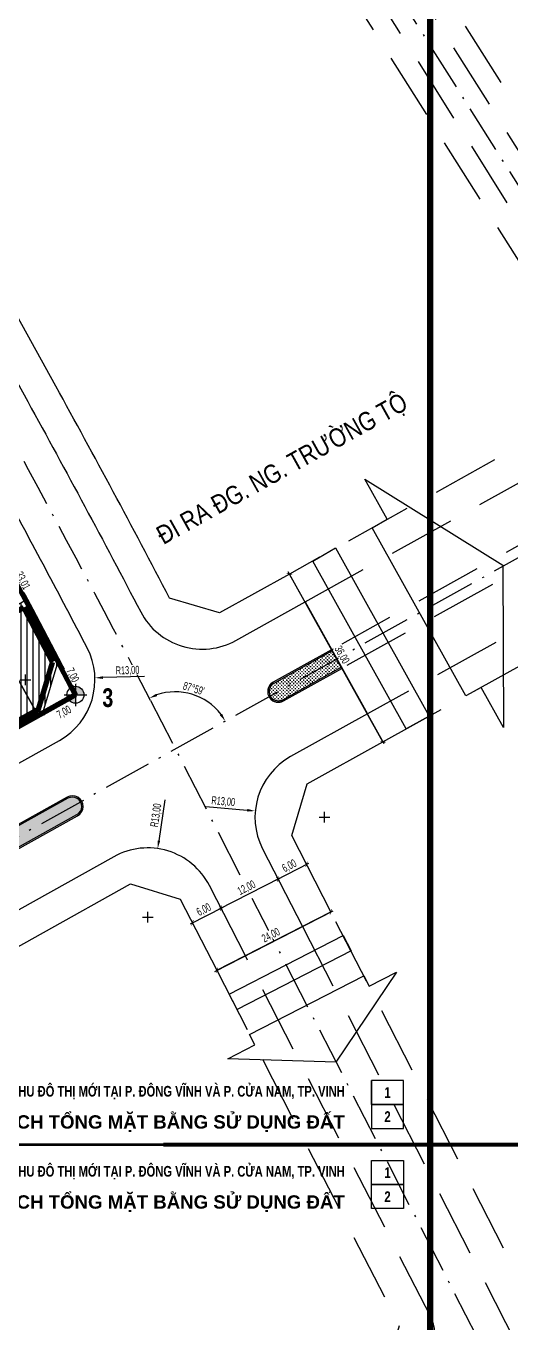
# Model space of a CAD drawing. Header units: metres. Extents: x 566107 to 571261, y 2062953 to 2068466.
# Drawn here: x 569148.2 to 569239.1, y 2066202.7 to 2066445.7 of the extents above; entities that cross this region are included whole.
import ezdxf
from ezdxf.enums import TextEntityAlignment as Align

# ---------------------------------------------------------------- set-up
doc = ezdxf.new("R2010")
doc.units = ezdxf.units.M
for name, pattern in [('ACAD_ISO10W100', [18.5, 12, -3, 0.5, -3]), ('CENTER', [2, 1.25, -0.25, 0.25, -0.25]), ('HIDDEN', [0.375, 0.25, -0.125])]:
    doc.linetypes.add(name, pattern=pattern)
doc.layers.get('0').update_dxf_attribs({"linetype": 'CONTINUOUS'})
doc.layers.get('DEFPOINTS').update_dxf_attribs({"linetype": 'CONTINUOUS'})
doc.layers.add('boDnv', color=54, linetype='CONTINUOUS', lineweight=25)
doc.layers.add('kt', color=37, linetype='CONTINUOUS', lineweight=25)
for name, color, linetype in [('BoThamCo', 94, 'CONTINUOUS'), ('ChiaLo', 128, 'CENTER'), ('datOlienke', 42, 'CONTINUOUS'), ('ghi_chu', 7, 'CONTINUOUS'), ('hacth sdd', 8, 'CONTINUOUS'), ('Khung ban ve', 7, 'CONTINUOUS'), ('LogDg', 7, 'CONTINUOUS'), ('LogDg phu', 7, 'CONTINUOUS'), ('LoLK', 6, 'CONTINUOUS'), ('QH', 7, 'CONTINUOUS'), ('RANHGIOI', 2, 'HIDDEN'), ('thuadat', 6, 'CONTINUOUS'), ('TimDg', 222, 'CONTINUOUS'), ('ViaHeS', 32, 'CONTINUOUS'), ('ViaHeSphu', 32, 'CONTINUOUS')]:
    doc.layers.add(name, color=color, linetype=linetype)
doc.styles.add('ARIALB', font='', dxfattribs={"width": 0.75})
doc.styles.add('avantH', font='', dxfattribs={"height": 10})
doc.styles.add('KTHUOC', font='', dxfattribs={"width": 0.8})
doc.styles.add('rms', font='romans.shx', dxfattribs={"width": 0.7, "bigfont": 'vns.shx'})
doc.styles.get('ARIALB').set_extended_font_data('.VnArialH', bold=True)
doc.styles.get('avantH').set_extended_font_data('.VnAvantH')
doc.styles.get('KTHUOC').set_extended_font_data('.VnArial NarrowH')
doc.linetypes.add('ADL', pattern='A,0.125,-0.15,["++",rms,S=0.5,R=0,X=0,Y=-0.2245],-1.35,1.125', length=2.75)
doc.dimstyles.new('tien', dxfattribs={"dimscale": 0, "dimtxt": 1.5, "dimasz": 0.75, "dimexe": 0.45, "dimexo": 0, "dimgap": 0.25, "dimtad": 1, "dimzin": 1, "dimtxsty": 'KTHUOC', "dimblk1": 'ARCHTICK', "dimblk2": 'ARCHTICK', "dimsah": 1, "dimcen": 1, "dimdle": 0.45, "dimclrd": 37, "dimclre": 37, "dimclrt": 7, "dimaunit": 1, "dimadec": 0, "dimazin": 0, "dimtfac": 1, "dimtix": 1, "dimtofl": 0, "dimtmove": 2, "dimatfit": 3, "dimldrblk": 'ARCHTICK', "dimfxl": 0, "dimtolj": 1, "dimtzin": 1, "dimarcsym": 0})
pattern_1 = [(0, (568124.4922, 2065856.43456), (0.3175, 0.3175), [0.15875, -0.47625]), (90, (568124.5716, 2065856.3552), (-0.3175, 0.3175), [0.15875, -0.47625])]

# ---------------------------------------------------------------- blocks, each defined once
blk = doc.blocks.new('moc')
at = {"layer": 'QH', "linetype": 'Continuous'}
h = blk.add_hatch(color=7, dxfattribs=at)
h.paths.add_polyline_path([(0, 0), (0.529, 0, 0.414214), (0, 0.529)])
h.paths.add_polyline_path([(-0.529, 0, 0.414214), (0, -0.529), (0, 0)])
for p, q in [((0, 0.706), (0, -0.706)), ((-0.706, 0), (0.706, 0))]:
    blk.add_line(p, q, dxfattribs=at)
blk.add_circle((0, 0), 0.529, dxfattribs=at)
blk = doc.blocks.new('_ArchTick')
at = {"color": 0, "linetype": 'ByBlock', "const_width": 0.15}
blk.add_lwpolyline([(-0.5, -0.5), (0.5, 0.5)], dxfattribs=at)
blk = doc.blocks.new('*D23')
at = {"layer": 'DEFPOINTS', "color": 0, "transparency": 16777216}
for p in [(569157.48, 2066320.4), (569157.48, 2066320.4), (569151.37, 2066316.99)]:
    blk.add_point(p, dxfattribs=at)
at = {"layer": 'kt', "color": 37, "lineweight": -2, "transparency": 16777216}
for p, q in [((569150.98, 2066316.77), (569157.87, 2066320.62)), ((569157.48, 2066320.4), (569157.26, 2066320.79)), ((569151.37, 2066316.99), (569151.15, 2066317.38))]:
    blk.add_line(p, q, dxfattribs=at)
at = {"layer": 'kt', "color": 37, "lineweight": -2, "transparency": 16777216, "xscale": 0.75, "yscale": 0.75, "zscale": 0.75, "rotation": 209.1612945252087}
blk.add_blockref('_ArchTick', (569151.37, 2066316.99), dxfattribs=at)
at = {"layer": 'kt', "color": 7, "transparency": 16777216, "insert": (569155.39, 2066317.06), "char_height": 1.5, "attachment_point": 5, "rotation": 29.1613, "style": 'KTHUOC', "bg_fill": 3, "box_fill_scale": 1.1, "bg_fill_color": 256, "bg_fill_true_color": 13158600, "bg_fill_transparency": 0}
blk.add_mtext('\\A1;7,00 ', dxfattribs=at)
at = {"layer": 'kt', "color": 37, "lineweight": -2, "transparency": 16777216, "xscale": 0.75, "yscale": 0.75, "zscale": 0.75, "rotation": 29.16129452520868}
blk.add_blockref('_ArchTick', (569157.48, 2066320.4), dxfattribs=at)
blk = doc.blocks.new('*D24')
at = {"layer": 'DEFPOINTS', "color": 0, "transparency": 16777216}
blk.add_point((569157.48, 2066320.4), dxfattribs=at)
at = {"layer": 'kt', "color": 37, "lineweight": -2, "transparency": 16777216}
for p, q in [((569154.26, 2066326.61), (569153.86, 2066326.41)), ((569157.68, 2066320), (569154.05, 2066327.01)), ((569157.48, 2066320.4), (569157.08, 2066320.19))]:
    blk.add_line(p, q, dxfattribs=at)
at = {"layer": 'kt', "color": 37, "lineweight": -2, "transparency": 16777216, "xscale": 0.75, "yscale": 0.75, "zscale": 0.75}
for p, rotation in [((569154.26, 2066326.61), 117.3824400323148), ((569157.48, 2066320.4), 297.3824400323148)]:
    blk.add_blockref('_ArchTick', p, dxfattribs=dict(at, rotation=rotation))
at = {"layer": 'kt', "color": 7, "transparency": 16777216, "insert": (569156.88, 2066324.03), "char_height": 1.5, "attachment_point": 5, "rotation": 297.3824, "style": 'KTHUOC', "bg_fill": 3, "box_fill_scale": 1.1, "bg_fill_color": 256, "bg_fill_true_color": 13158600, "bg_fill_transparency": 0}
blk.add_mtext('\\A1;7,00 ', dxfattribs=at)
at = {"layer": 'DEFPOINTS', "color": 0, "transparency": 16777216}
blk.add_point((569154.26, 2066326.61), dxfattribs=at)
blk.add_point((569154.26, 2066326.61), dxfattribs=at)
blk = doc.blocks.new('*D345')
at = {"layer": 'DEFPOINTS', "color": 0, "transparency": 16777216}
for p in [(569205.32, 2066279.72, 0), (569205.32, 2066279.72), (569183.97, 2066268.77, 0)]:
    blk.add_point(p, dxfattribs=at)
at = {"layer": 'kt', "color": 37, "lineweight": -2, "transparency": 16777216}
for p, q in [((569183.57, 2066268.57), (569205.72, 2066279.93)), ((569205.32, 2066279.72), (569205.12, 2066280.12)), ((569183.97, 2066268.77), (569183.76, 2066269.17))]:
    blk.add_line(p, q, dxfattribs=at)
at = {"layer": 'kt', "color": 37, "lineweight": -2, "transparency": 16777216, "xscale": 0.75, "yscale": 0.75, "zscale": 0.75}
for p, rotation in [((569205.32, 2066279.72), 27.14550682738077), ((569183.97, 2066268.77), 207.1455068273808)]:
    blk.add_blockref('_ArchTick', p, dxfattribs=dict(at, rotation=rotation))
at = {"layer": 'kt', "color": 7, "transparency": 16777216, "insert": (569194.12, 2066275.27), "char_height": 1.5, "attachment_point": 5, "rotation": 27.1455, "style": 'KTHUOC', "bg_fill": 3, "box_fill_scale": 1.1, "bg_fill_color": 256, "bg_fill_true_color": 13158600, "bg_fill_transparency": 0}
blk.add_mtext('\\A1;24,00 ', dxfattribs=at)
blk = doc.blocks.new('*D378')
at = {"layer": 'DEFPOINTS', "color": 0, "transparency": 16777216}
for p in [(569316.48, 2066388.51), (569171.52, 2066319.35), (569007.71, 2066216.21), (569368.54, 2065935.09)]:
    blk.add_point(p, dxfattribs=at)
at = {"layer": 'kt', "color": 37, "lineweight": -2, "transparency": 16777216}
blk.add_line((569171.52, 2066319.35), (569171.1, 2066320.16), dxfattribs=at)
blk.add_arc((569176.2, 2066310.23), 10.72, 37.1885, 109.1183, dxfattribs=at)
at = {"layer": 'kt', "color": 37, "transparency": 16777216}
for points in [[(569172.78, 2066320.12), (569172.59, 2066320.58), (569171.31, 2066319.76)], [(569184.94, 2066316.84), (569184.52, 2066316.57), (569185.55, 2066315.45)]]:
    blk.add_solid(points, dxfattribs=at)
at = {"layer": 'kt', "color": 7, "transparency": 16777216, "insert": (569179.63, 2066321.58), "char_height": 1.5, "attachment_point": 5, "rotation": 343.1534, "style": 'KTHUOC', "bg_fill": 3, "box_fill_scale": 1.1, "bg_fill_color": 256, "bg_fill_true_color": 13158600, "bg_fill_transparency": 0}
blk.add_mtext("\\A1;87°59' ", dxfattribs=at)
at = {"layer": 'DEFPOINTS', "color": 0, "transparency": 16777216}
blk.add_point((569181.8, 2066319.36), dxfattribs=at)
blk = doc.blocks.new('*D379')
at = {"layer": 'DEFPOINTS', "color": 0, "transparency": 16777216}
for p in [(569161.13, 2066323.57), (569148.14, 2066323.2)]:
    blk.add_point(p, dxfattribs=at)
at = {"layer": 'kt', "color": 37, "lineweight": -2, "transparency": 16777216}
for p, q in [((569148.14, 2066322.2), (569148.14, 2066324.2)), ((569170.4, 2066323.83), (569162.63, 2066323.61)), ((569147.14, 2066323.2), (569149.14, 2066323.2))]:
    blk.add_line(p, q, dxfattribs=at)
at = {"layer": 'kt', "color": 37, "transparency": 16777216}
blk.add_solid([(569162.62, 2066323.86), (569162.64, 2066323.36), (569161.13, 2066323.57)], dxfattribs=at)
at = {"layer": 'kt', "color": 7, "transparency": 16777216, "insert": (569167.23, 2066324.88), "char_height": 1.5, "attachment_point": 5, "rotation": 1.6106, "style": 'KTHUOC', "bg_fill": 3, "box_fill_scale": 1.1, "bg_fill_color": 256, "bg_fill_true_color": 13158600, "bg_fill_transparency": 0}
blk.add_mtext('\\A1;R13,00 ', dxfattribs=at)
blk = doc.blocks.new('*D437')
at = {"layer": 'DEFPOINTS', "color": 0, "transparency": 16777216}
for p in [(568911.59, 2066792.7), (569390.69, 2066649.22), (569095.09, 2066459.86), (569143.28, 2066372.44)]:
    blk.add_point(p, dxfattribs=at)
at = {"layer": 'kt', "color": 37, "lineweight": -2, "transparency": 16777216}
blk.add_arc((569095.09, 2066459.86), 5.05, 49.7295, 101.7814, dxfattribs=at)
at = {"layer": 'kt', "color": 37, "transparency": 16777216}
for points in [[(569094.14, 2066464.57), (569093.97, 2066465.04), (569092.65, 2066464.28)], [(569098.54, 2066463.88), (569098.16, 2066463.55), (569099.34, 2066462.58)]]:
    blk.add_solid(points, dxfattribs=at)
at = {"layer": 'kt', "color": 7, "transparency": 16777216, "insert": (569096.61, 2066465.86), "char_height": 1.5, "attachment_point": 5, "rotation": 345.7555, "style": 'KTHUOC', "bg_fill": 3, "box_fill_scale": 1.1, "bg_fill_color": 256, "bg_fill_true_color": 13158600, "bg_fill_transparency": 0}
blk.add_mtext("\\A1;86°14' ", dxfattribs=at)
at = {"layer": 'DEFPOINTS', "color": 0, "transparency": 16777216}
blk.add_point((569097.5, 2066464.29), dxfattribs=at)
blk = doc.blocks.new('*D622')
at = {"layer": 'DEFPOINTS', "color": 0, "transparency": 16777216}
blk.add_point((569184.74, 2066280.41), dxfattribs=at)
blk.add_point((569184.74, 2066280.41), dxfattribs=at)
at = {"layer": 'kt', "color": 37, "lineweight": -2, "transparency": 16777216}
for p, q in [((569179, 2066277.47), (569185.14, 2066280.62)), ((569184.74, 2066280.41), (569184.54, 2066280.81)), ((569179.4, 2066277.67), (569179.2, 2066278.07))]:
    blk.add_line(p, q, dxfattribs=at)
at = {"layer": 'kt', "color": 37, "lineweight": -2, "transparency": 16777216, "xscale": 0.75, "yscale": 0.75, "zscale": 0.75}
for p, rotation in [((569184.74, 2066280.41), 27.1455068370204), ((569179.4, 2066277.67), 207.1455068370204)]:
    blk.add_blockref('_ArchTick', p, dxfattribs=dict(at, rotation=rotation))
at = {"layer": 'kt', "color": 7, "transparency": 16777216, "insert": (569181.55, 2066280.06), "char_height": 1.5, "attachment_point": 5, "rotation": 27.1455, "style": 'KTHUOC', "bg_fill": 3, "box_fill_scale": 1.1, "bg_fill_color": 256, "bg_fill_true_color": 13158600, "bg_fill_transparency": 0}
blk.add_mtext('\\A1;6,00 ', dxfattribs=at)
at = {"layer": 'DEFPOINTS', "color": 0, "transparency": 16777216}
blk.add_point((569179.4, 2066277.67), dxfattribs=at)
blk = doc.blocks.new('*D623')
at = {"layer": 'DEFPOINTS', "color": 0, "transparency": 16777216}
for p in [(569195.42, 2066285.88), (569195.42, 2066285.88), (569184.74, 2066280.41)]:
    blk.add_point(p, dxfattribs=at)
at = {"layer": 'kt', "color": 37, "lineweight": -2, "transparency": 16777216}
for p, q in [((569184.34, 2066280.2), (569195.82, 2066286.09)), ((569195.42, 2066285.88), (569195.63, 2066285.48)), ((569184.74, 2066280.41), (569184.95, 2066280.01))]:
    blk.add_line(p, q, dxfattribs=at)
at = {"layer": 'kt', "color": 37, "lineweight": -2, "transparency": 16777216, "xscale": 0.75, "yscale": 0.75, "zscale": 0.75}
for p, rotation in [((569195.42, 2066285.88), 27.1455068370204), ((569184.74, 2066280.41), 207.1455068370204)]:
    blk.add_blockref('_ArchTick', p, dxfattribs=dict(at, rotation=rotation))
at = {"layer": 'kt', "color": 7, "transparency": 16777216, "insert": (569189.56, 2066284.16), "char_height": 1.5, "attachment_point": 5, "rotation": 27.1455, "style": 'KTHUOC', "bg_fill": 3, "box_fill_scale": 1.1, "bg_fill_color": 256, "bg_fill_true_color": 13158600, "bg_fill_transparency": 0}
blk.add_mtext('\\A1;12,00 ', dxfattribs=at)
blk = doc.blocks.new('*D624')
at = {"layer": 'DEFPOINTS', "color": 0, "transparency": 16777216}
blk.add_point((569200.76, 2066288.62), dxfattribs=at)
blk.add_point((569200.76, 2066288.62), dxfattribs=at)
at = {"layer": 'kt', "color": 37, "lineweight": -2, "transparency": 16777216}
for p, q in [((569195.02, 2066285.68), (569201.16, 2066288.83)), ((569200.76, 2066288.62), (569200.55, 2066289.02)), ((569195.42, 2066285.88), (569195.22, 2066286.29))]:
    blk.add_line(p, q, dxfattribs=at)
at = {"layer": 'kt', "color": 37, "lineweight": -2, "transparency": 16777216, "xscale": 0.75, "yscale": 0.75, "zscale": 0.75}
for p, rotation in [((569200.76, 2066288.62), 27.1455068370204), ((569195.42, 2066285.88), 207.1455068370204)]:
    blk.add_blockref('_ArchTick', p, dxfattribs=dict(at, rotation=rotation))
at = {"layer": 'kt', "color": 7, "transparency": 16777216, "insert": (569197.57, 2066288.27), "char_height": 1.5, "attachment_point": 5, "rotation": 27.1455, "style": 'KTHUOC', "bg_fill": 3, "box_fill_scale": 1.1, "bg_fill_color": 256, "bg_fill_true_color": 13158600, "bg_fill_transparency": 0}
blk.add_mtext('\\A1;6,00 ', dxfattribs=at)
at = {"layer": 'DEFPOINTS', "color": 0, "transparency": 16777216}
blk.add_point((569195.42, 2066285.88), dxfattribs=at)
blk = doc.blocks.new('*D625')
at = {"layer": 'DEFPOINTS', "color": 0, "transparency": 16777216}
for p in [(569172.89, 2066291.57), (569171.01, 2066278.7)]:
    blk.add_point(p, dxfattribs=at)
at = {"layer": 'kt', "color": 37, "lineweight": -2, "transparency": 16777216}
for p, q in [((569174.23, 2066300.74), (569173.11, 2066293.05)), ((569171.01, 2066277.7), (569171.01, 2066279.7)), ((569170.01, 2066278.7), (569172.01, 2066278.7))]:
    blk.add_line(p, q, dxfattribs=at)
at = {"layer": 'kt', "color": 37, "transparency": 16777216}
blk.add_solid([(569172.86, 2066293.09), (569173.35, 2066293.02), (569172.89, 2066291.57)], dxfattribs=at)
at = {"layer": 'kt', "color": 7, "transparency": 16777216, "insert": (569172.65, 2066297.8), "char_height": 1.5, "attachment_point": 5, "rotation": 81.6796, "style": 'KTHUOC', "bg_fill": 3, "box_fill_scale": 1.1, "bg_fill_color": 256, "bg_fill_true_color": 13158600, "bg_fill_transparency": 0}
blk.add_mtext('\\A1;R13,00 ', dxfattribs=at)
blk = doc.blocks.new('*D626')
at = {"layer": 'DEFPOINTS', "color": 0, "transparency": 16777216}
for p in [(569191.15, 2066298.62), (569204.1, 2066297.45)]:
    blk.add_point(p, dxfattribs=at)
at = {"layer": 'kt', "color": 37, "lineweight": -2, "transparency": 16777216}
for p, q in [((569181.92, 2066299.46), (569189.66, 2066298.76)), ((569203.1, 2066297.45), (569205.1, 2066297.45)), ((569204.1, 2066296.45), (569204.1, 2066298.45))]:
    blk.add_line(p, q, dxfattribs=at)
at = {"layer": 'kt', "color": 37, "transparency": 16777216}
blk.add_solid([(569189.68, 2066299.01), (569189.64, 2066298.51), (569191.15, 2066298.62)], dxfattribs=at)
at = {"layer": 'kt', "color": 7, "transparency": 16777216, "insert": (569185.15, 2066300.32), "char_height": 1.5, "attachment_point": 5, "rotation": 354.8145, "style": 'KTHUOC', "bg_fill": 3, "box_fill_scale": 1.1, "bg_fill_color": 256, "bg_fill_true_color": 13158600, "bg_fill_transparency": 0}
blk.add_mtext('\\A1;R13,00 ', dxfattribs=at)
blk = doc.blocks.new('*D666')
at = {"layer": 'DEFPOINTS', "color": 0, "transparency": 16777216}
for p in [(569197.56, 2066343.02, 0), (569197.56, 2066343.02), (569215.07, 2066311.57, 0)]:
    blk.add_point(p, dxfattribs=at)
at = {"layer": 'kt', "color": 37, "lineweight": -2, "transparency": 16777216}
for p, q in [((569215.29, 2066311.18), (569197.34, 2066343.41)), ((569197.56, 2066343.02), (569197.95, 2066343.24)), ((569215.07, 2066311.57), (569215.46, 2066311.79))]:
    blk.add_line(p, q, dxfattribs=at)
at = {"layer": 'kt', "color": 37, "lineweight": -2, "transparency": 16777216, "xscale": 0.75, "yscale": 0.75, "zscale": 0.75}
for p, rotation in [((569197.56, 2066343.02), 119.1125851256397), ((569215.07, 2066311.57), 299.1125851256397)]:
    blk.add_blockref('_ArchTick', p, dxfattribs=dict(at, rotation=rotation))
at = {"layer": 'kt', "color": 7, "transparency": 16777216, "insert": (569207.31, 2066327.85), "char_height": 1.5, "attachment_point": 5, "rotation": 299.1126, "style": 'KTHUOC', "bg_fill": 3, "box_fill_scale": 1.1, "bg_fill_color": 256, "bg_fill_true_color": 13158600, "bg_fill_transparency": 0}
blk.add_mtext('\\A1;36,00 ', dxfattribs=at)
blk = doc.blocks.new('*D815')
at = {"layer": 'DEFPOINTS', "color": 0, "transparency": 16777216}
for p in [(569138.74, 2066355.75), (569138.78, 2066355.77), (569154.25, 2066326.61)]:
    blk.add_point(p, dxfattribs=at)
at = {"layer": 'kt', "color": 37, "lineweight": -2, "transparency": 16777216}
for p, q in [((569154.51, 2066326.23), (569138.57, 2066356.17)), ((569138.74, 2066355.75), (569139.18, 2066355.98)), ((569154.25, 2066326.61), (569154.69, 2066326.84))]:
    blk.add_line(p, q, dxfattribs=at)
at = {"layer": 'kt', "color": 37, "lineweight": -2, "transparency": 16777216, "xscale": 0.75, "yscale": 0.75, "zscale": 0.75}
for p, rotation in [((569138.78, 2066355.77), 118.0344568550829), ((569154.3, 2066326.63), 298.0344568550829)]:
    blk.add_blockref('_ArchTick', p, dxfattribs=dict(at, rotation=rotation))
at = {"layer": 'kt', "color": 7, "transparency": 16777216, "insert": (569147.55, 2066341.74), "char_height": 1.5, "attachment_point": 5, "rotation": 298.0345, "style": 'KTHUOC', "bg_fill": 3, "box_fill_scale": 1.1, "bg_fill_color": 256, "bg_fill_true_color": 13158600, "bg_fill_transparency": 0}
blk.add_mtext('\\A1;33,01 ', dxfattribs=at)
blk = doc.blocks.new('*D816')
at = {"layer": 'DEFPOINTS', "color": 0, "transparency": 16777216}
for p in [(569148.2, 2066338.12), (568979.6, 2066244.04), (568979.6, 2066244.04)]:
    blk.add_point(p, dxfattribs=at)
at = {"layer": 'kt', "color": 37, "lineweight": -2, "transparency": 16777216}
for p, q in [((569148.59, 2066338.34), (568979.21, 2066243.83)), ((569148.2, 2066338.12), (569148.42, 2066337.73)), ((568979.6, 2066244.04), (568979.82, 2066243.65))]:
    blk.add_line(p, q, dxfattribs=at)
at = {"layer": 'kt', "color": 37, "lineweight": -2, "transparency": 16777216, "xscale": 0.75, "yscale": 0.75, "zscale": 0.75}
for p, rotation in [((569148.2, 2066338.12), 29.16129448353331), ((568979.6, 2066244.04), 209.1612944835333)]:
    blk.add_blockref('_ArchTick', p, dxfattribs=dict(at, rotation=rotation))
at = {"layer": 'kt', "color": 7, "transparency": 16777216, "insert": (569063.34, 2066292.08), "char_height": 1.5, "attachment_point": 5, "rotation": 29.1613, "style": 'KTHUOC', "bg_fill": 3, "box_fill_scale": 1.1, "bg_fill_color": 256, "bg_fill_true_color": 13158600, "bg_fill_transparency": 0}
blk.add_mtext('\\A1;193,07 ', dxfattribs=at)
blk = doc.blocks.new('*D818')
at = {"layer": 'DEFPOINTS', "color": 0, "transparency": 16777216}
for p in [(569151.37, 2066316.99), (568998.8, 2066231.85), (568998.8, 2066231.85)]:
    blk.add_point(p, dxfattribs=at)
at = {"layer": 'kt', "color": 37, "lineweight": -2, "transparency": 16777216}
for p, q in [((569151.76, 2066317.21), (568998.41, 2066231.64)), ((569151.37, 2066316.99), (569151.59, 2066316.59)), ((568998.8, 2066231.85), (568999.02, 2066231.46))]:
    blk.add_line(p, q, dxfattribs=at)
at = {"layer": 'kt', "color": 37, "lineweight": -2, "transparency": 16777216, "xscale": 0.75, "yscale": 0.75, "zscale": 0.75}
for p, rotation in [((569151.37, 2066316.99), 29.16129448344386), ((568998.8, 2066231.85), 209.1612944834439)]:
    blk.add_blockref('_ArchTick', p, dxfattribs=dict(at, rotation=rotation))
at = {"layer": 'kt', "color": 7, "transparency": 16777216, "insert": (569074.53, 2066275.42), "char_height": 1.5, "attachment_point": 5, "rotation": 29.1613, "style": 'KTHUOC', "bg_fill": 3, "box_fill_scale": 1.1, "bg_fill_color": 256, "bg_fill_true_color": 13158600, "bg_fill_transparency": 0}
blk.add_mtext('\\A1;174,71 ', dxfattribs=at)

msp = doc.modelspace()

# ---------------------------------------------------------------- hatches: boundary and pattern name
at = {"layer": 'hacth sdd'}
h = msp.add_hatch(dxfattribs=at)
h.set_pattern_fill('CROSS', color=64, scale=0.05, style=0)
h.set_pattern_definition(pattern_1)
edge = h.paths.add_edge_path()
edge.add_line((569207.276, 2066325.567), (569205.574, 2066328.625))
edge.add_line((569205.574, 2066328.625), (569194.628, 2066322.518))
edge.add_arc((569195.481, 2066320.989), 1.75, 119.16129, 299.16129)
edge.add_line((569196.334, 2066319.461), (569207.276, 2066325.567))
h = msp.add_hatch(dxfattribs=at)
h.set_pattern_fill('CROSS', color=64, scale=0.05, style=0)
h.set_pattern_definition(pattern_1)
edge = h.paths.add_edge_path()
edge.add_arc((569156.911, 2066299.468), 1.75, 299.16129, 479.16129)
edge.add_line((569156.058, 2066300.996), (569006.839, 2066217.732))
edge.add_arc((569007.692, 2066216.204), 1.75, 119.16129, 270)
edge.add_arc((569007.692, 2066216.204), 1.75, 270, 299.16129)
edge.add_line((569008.544, 2066214.676), (569157.764, 2066297.939))
at = {"layer": 'thuadat'}
h = msp.add_hatch(dxfattribs=at)
h.set_pattern_fill('ANGLE', color=256, style=0)
h.set_pattern_definition([(0, (569212.928, 2066243.609), (0, 6.985), [5.08, -1.905]), (90, (569212.928, 2066243.609), (-6.985, 4e-16), [5.08, -1.905])])
h.paths.add_polyline_path([(569212.928, 2066243.609), (569218.928, 2066243.609), (569218.928, 2066248.109), (569212.928, 2066248.109)])
h.paths.add_polyline_path([(569214.843, 2066244.357), (569217.013, 2066244.357), (569217.013, 2066247.371), (569214.843, 2066247.371)], flags=24)

# ---------------------------------------------------------------- linework, layer by layer
at = {"layer": 'BoThamCo'}
for points in [[(569207.276, 2066325.567), (569205.574, 2066328.625), (569194.628, 2066322.518, 1), (569196.334, 2066319.461)], [(569207.276, 2066325.567), (569205.574, 2066328.625), (569194.628, 2066322.518, 1), (569196.334, 2066319.461)], [(569157.764, 2066297.939, 1), (569156.058, 2066300.996), (569006.839, 2066217.732, 0.7731576), (569007.692, 2066214.454, 0.1279313), (569008.544, 2066214.676)]]:
    msp.add_lwpolyline(points, format="xyb", close=True, dxfattribs=at)
at = {"layer": 'Khung ban ve', "const_width": 1.2}
msp.add_lwpolyline([(567973.928, 2066641.109), (569223.928, 2066641.109), (569223.928, 2065831.109), (567973.928, 2065831.109)], close=True, dxfattribs=at)
at = {"layer": 'Khung ban ve', "color": 0}
for points in [[(569212.928, 2066243.609), (569218.928, 2066243.609), (569218.928, 2066248.109), (569212.928, 2066248.109)], [(569212.928, 2066239.109), (569218.928, 2066239.109), (569218.928, 2066243.609), (569212.928, 2066243.609)], [(569212.928, 2066233.109), (569218.928, 2066233.109), (569218.928, 2066228.609), (569212.928, 2066228.609)], [(569212.928, 2066228.609), (569218.928, 2066228.609), (569218.928, 2066224.109), (569212.928, 2066224.109)]]:
    msp.add_lwpolyline(points, close=True, dxfattribs=at)
at = {"layer": 'Khung ban ve', "color": 250, "const_width": 0.5}
msp.add_lwpolyline([(569223.928, 2066236.109), (567973.928, 2066236.109)], dxfattribs=at)
at = {"layer": 'Khung ban ve', "color": 0, "const_width": 0.75}
msp.add_lwpolyline([(569373.928, 2066236.109), (569173.928, 2066236.109)], dxfattribs=at)
at = {"layer": 'LogDg'}
for points in [[(569021.714, 2066624.353, 0.4194663), (569018.035, 2066612.05), (569094.573, 2066473.22, 0.4336426), (569105.894, 2066470.346), (569138.267, 2066491.083), (569141.504, 2066486.031), (569107.908, 2066464.511, 0.3950479), (569105.218, 2066453.912), (569148.537, 2066375.337, -0.0055762), (569169.7, 2066335.916, 0.422017), (569187.547, 2066330.579), (569200.476, 2066337.779), (569212.152, 2066316.811), (569197.776, 2066308.805, 0.4041933), (569192.533, 2066291.516), (569199.983, 2066276.986), (569189.305, 2066271.511), (569182.575, 2066284.636, 0.4245561), (569164.673, 2066290.057), (569013.645, 2066205.784), (569004.692, 2066200.582, 0.3960006)], [(569159.662, 2066329.214, 0.0041726), (569144.022, 2066358.59, 0.4175495), (569133.094, 2066361.757), (568969.806, 2066270.644, 0.4010374), (568966.549, 2066260.079), (568983.565, 2066226.058, 0.4275137), (568994.618, 2066222.651), (569154.471, 2066311.848, 0.4060167), (569159.662, 2066329.214)]]:
    msp.add_lwpolyline(points, format="xyb", dxfattribs=at)
at = {"layer": 'LogDg', "ltscale": 0.75}
for points in [[(569215.887, 2066353.276), (569211.708, 2066360.782), (569237.551, 2066344.649), (569237.621, 2066314.256), (569233.441, 2066321.761), (569230.582, 2066320.169), (569213.028, 2066351.684)], [(569219.438, 2066314.005), (569201.923, 2066345.457), (569206.173, 2066347.909), (569223.727, 2066316.394)], [(569186.247, 2066264.325), (569207.603, 2066275.275), (569209.139, 2066272.387), (569187.74, 2066261.412)], [(569212.493, 2066265.791), (569217.59, 2066268.404), (569206.249, 2066251.555), (569185.998, 2066252.204), (569191.094, 2066254.817), (569190.098, 2066256.758), (569211.498, 2066267.733)]]:
    msp.add_lwpolyline(points, close=True, dxfattribs=at)
at = {"layer": 'LogDg'}
for points in [[(569207.398, 2066325.349), (569205.452, 2066328.843), (569194.506, 2066322.736, 1), (569196.455, 2066319.243)], [(569157.886, 2066297.721, 1), (569155.937, 2066301.214), (569006.717, 2066217.95, 0.7731576), (569007.692, 2066214.204, 0.1279313), (569008.666, 2066214.457)]]:
    msp.add_lwpolyline(points, format="xyb", close=True, dxfattribs=at)
at = {"layer": 'LogDg phu', "linetype": 'HIDDEN', "ltscale": 50}
for points in [[(569404.534, 2066457.55), (569395.244, 2066455.041, 0.0735622), (569393.903, 2066454.456), (569361.312, 2066434.133, 0.0720635), (569360.217, 2066433.208), (569353.684, 2066425.841), (569312.663, 2066400.261, -0.0123686), (569312.45, 2066400.135), (569276.974, 2066380.379, -0.3985179), (569264.979, 2066383.446), (569187.686, 2066506.187, -0.411952), (569190.14, 2066517.186), (569392.312, 2066646.693, 0.1421577), (569430.109, 2066689.905), (569432.796, 2066695.669, -0.0905122), (569452.943, 2066724.084, -0.4773352), (569465.298, 2066722.63), (569475.236, 2066706.879), (569559.695, 2066572.018, -0.4147777), (569554.919, 2066551.329)], [(569207.398, 2066325.349), (569205.452, 2066328.843), (569194.506, 2066322.736, 1), (569196.455, 2066319.243)]]:
    msp.add_lwpolyline(points, format="xyb", close=True, dxfattribs=at)
for points in [[(569205.452, 2066328.843), (569315.507, 2066390.254, 0.0121561), (569315.633, 2066390.328), (569554.315, 2066539.167, -1), (569556.431, 2066535.773), (569317.749, 2066386.934, -0.0121561), (569317.456, 2066386.761), (569207.398, 2066325.349)], [(569200.476, 2066337.779), (569255.1, 2066368.198, 0.4300854), (569258.337, 2066380.857), (569181.857, 2066502.306, 0.4164788), (569170.772, 2066504.78), (569141.504, 2066486.031)], [(569199.983, 2066276.986), (569308.614, 2066065.117, 0.413652), (569319.369, 2066061.641), (569399.112, 2066102.335, 0.3469044), (569403.253, 2066111.337), (569395.21, 2066144.676, 0.0637052), (569386.492, 2066167.563), (569359.964, 2066217.155, 0.0210814), (569317.259, 2066289.482), (569280.918, 2066345.498, 0.394607), (569268.989, 2066348.462), (569212.152, 2066316.811)], [(569075.217, 2066109.341), (569220.828, 2066193.365, 0.3997633), (569223.949, 2066203.944), (569189.305, 2066271.511)]]:
    msp.add_lwpolyline(points, format="xyb", dxfattribs=at)
at = {"layer": 'RANHGIOI', "color": 1, "ltscale": 9, "const_width": 1}
msp.add_lwpolyline([(568827.906, 2066132.562), (568998.799, 2066231.855), (569157.481, 2066320.398, 0.0065941), (569132.774, 2066366.646), (569000.559, 2066606.466), (568982.152, 2066596.774), (568641.488, 2066448.283)], format="xyb", dxfattribs=at)
at = {"layer": 'TimDg', "linetype": 'ACAD_ISO10W100', "ltscale": 0.75}
for points in [[(569436.465, 2065958.834), (569419.712, 2066058.035), (569398.612, 2066145.497, 0.0637052), (569389.578, 2066169.214), (569363.05, 2066218.806, 0.0210814), (569320.195, 2066291.387), (569273.196, 2066363.831), (569085.612, 2066661.709, 0.0423425), (569070.333, 2066681.95), (568996.089, 2066764.701, -0.0749695), (568963.325, 2066814.535), (568886.568, 2066981.043), (568801.419, 2067173.117), (568783.085, 2067218.92), (568756.049, 2067284.094), (568726.978, 2067363.658)], [(568911.588, 2066792.704), (569143.283, 2066372.44, -0.0075171), (569171.52, 2066319.349), (569368.542, 2065935.086, 0.0002778)], [(569579.458, 2066552.489), (569316.691, 2066388.631, -0.0121561), (569316.482, 2066388.507), (569007.707, 2066216.212), (568836.949, 2066116.999, -0.0506838), (568652.728, 2066033.609), (568203.78, 2065882.944), (567811.807, 2065759.32)]]:
    msp.add_lwpolyline(points, format="xyb", dxfattribs=at)
at = {"layer": 'ViaHeS', "elevation": 0}
msp.add_lwpolyline([(569016.614, 2066200.57), (569105.758, 2066250.312), (569109.754, 2066249.108), (569131.832, 2066206.376), (569139.828, 2066210.507), (569117.618, 2066253.496), (569118.86, 2066257.623), (569167.815, 2066284.94), (569177.122, 2066282.122), (569183.966, 2066268.774), (569205.322, 2066279.724), (569197.98, 2066294.044), (569200.902, 2066303.678), (569215.072, 2066311.569), (569197.557, 2066343.021), (569184.452, 2066335.723), (569175.105, 2066338.527, 0.0055997), (569153.791, 2066378.233), (569109.805, 2066458.019)], format="xyb", dxfattribs=at)
at = {"layer": 'ViaHeS'}
msp.add_lwpolyline([(569138.739, 2066355.746), (569131.98, 2066357.701), (568972.772, 2066268.863), (568970.642, 2066261.955), (568986.41, 2066230.428), (568992.97, 2066228.468), (568998.799, 2066231.855), (569151.368, 2066316.987), (569154.253, 2066326.61, 0.0041512)], format="xyb", close=True, dxfattribs=at)
at = {"layer": 'ViaHeSphu', "linetype": 'HIDDEN', "ltscale": 50}
for points in [[(569556.742, 2066565.429), (569555.153, 2066558.546), (569309.509, 2066405.365), (569274.19, 2066385.697), (569267.157, 2066387.495), (569189.222, 2066511.254), (569190.149, 2066515.411), (569393.121, 2066645.43, 0.1421577), (569431.468, 2066689.271), (569434.155, 2066695.035, -0.0863485), (569452.871, 2066721.899), (569459.15, 2066721.129), (569470.157, 2066703.686), (569535.835, 2066598.813), (569556.742, 2066565.429)], [(569215.072, 2066311.569), (569271.741, 2066343.127), (569278.831, 2066341.365), (569313.904, 2066287.305, -0.0210814), (569356.436, 2066215.268), (569382.965, 2066165.676, -0.0637052), (569391.321, 2066143.738), (569399.535, 2066109.693), (569396.254, 2066102.56), (569321.371, 2066064.347), (569314.636, 2066066.523), (569205.322, 2066279.724)]]:
    msp.add_lwpolyline(points, format="xyb", dxfattribs=at)
for points in [[(569142.313, 2066484.768), (569172.466, 2066504.083), (569176.591, 2066503.163), (569254.033, 2066380.186), (569252.329, 2066373.523), (569197.557, 2066343.021)], [(569183.966, 2066268.774), (569218.11, 2066202.18), (569216.061, 2066195.232), (569166.013, 2066166.352), (569162.038, 2066167.518), (569139.828, 2066210.507)]]:
    msp.add_lwpolyline(points, dxfattribs=at)

# ---------------------------------------------------------------- block references
at = {"layer": 'QH', "xscale": 3, "yscale": 3, "zscale": 3}
msp.add_blockref('moc', (569157.481, 2066320.398), dxfattribs=at)

# ---------------------------------------------------------------- texts
at = {"layer": 'ghi_chu', "style": 'avantH', "width": 0.85}
msp.add_text('®i ra ®g. ng. tr\xadêng té', height=3.5, rotation=29.11259, dxfattribs=at).set_placement((569173.935, 2066348.441, 0))
at = {"layer": 'Khung ban ve', "color": 0, "style": 'ARIALB', "width": 0.75}
for p in [(569207.928, 2066245.109), (569207.928, 2066230.109)]:
    msp.add_text('quy ho¹ch chi tiÕt tû lÖ 1/500 khu ®« thÞ míi t¹i p. ®«ng vÜnh vµ p. cöa nam, tp. vinh', height=2, rotation=0, dxfattribs=at).set_placement(p, align=Align.RIGHT)
for s, p in [('1', (569215.928, 2066245.859)), ('2', (569215.928, 2066241.359)), ('1', (569215.928, 2066230.859)), ('2', (569215.928, 2066226.359))]:
    msp.add_text(s, height=2, dxfattribs=at).set_placement(p, align=Align.MIDDLE_CENTER)
at = {"layer": 'Khung ban ve', "color": 0, "style": 'ARIALB'}
for p in [(569207.928, 2066239.109), (569207.928, 2066224.109)]:
    msp.add_text('b¶n ®å quy ho¹ch tæng mÆt b»ng sö dông ®Êt', height=2.5, rotation=0, dxfattribs=at).set_placement(p, align=Align.RIGHT)
at = {"layer": 'QH', "style": 'ARIALB', "width": 0.75}
msp.add_text('3', height=3.5, dxfattribs=at).set_placement((569162.521, 2066318.11, -2.251))

# ---------------------------------------------------------------- next in the draw order: dimensions: what is measured, and where the dimension line sits
at = {"layer": 'kt'}
dim = msp.add_linear_dim(base=(569157.481, 2066320.398), p1=(569151.368, 2066316.987), p2=(569157.481, 2066320.398), angle=29.16129, dimstyle='tien', override={"dimscale": 1, "dimpost": ' '}, dxfattribs=at)
dim.commit()
dim.dimension.update_dxf_attribs({"geometry": '*D23', "text_midpoint": (569155.393, 2066317.059), "dimtype": 161})
dim = msp.add_aligned_dim(p1=(569183.966, 2066268.774, 0), p2=(569205.322, 2066279.724, 0), distance=0, dimstyle='tien', override={"dimscale": 1, "dimpost": ' '}, dxfattribs=at)
dim.commit()
dim.dimension.update_dxf_attribs({"geometry": '*D345', "text_midpoint": (569194.122, 2066275.266)})

# ---------------------------------------------------------------- next in the draw order: dimensions: what is measured, and where the dimension line sits
dim = msp.add_aligned_dim(p1=(569157.481, 2066320.398), p2=(569154.261, 2066326.614), distance=0.004, dimstyle='tien', override={"dimscale": 1, "dimpost": ' '}, dxfattribs=at)
dim.commit()
dim.dimension.update_dxf_attribs({"geometry": '*D24', "text_midpoint": (569156.882, 2066324.03)})

# ---------------------------------------------------------------- next in the draw order: dimensions: what is measured, and where the dimension line sits
dim = msp.add_angular_dim_2l(base=(569181.796, 2066319.364), line1=((569316.482, 2066388.507), (569007.707, 2066216.212)), line2=((569171.52, 2066319.349), (569368.542, 2065935.086)), dimstyle='tien', override={"dimscale": 1, "dimasz": 1.5, "dimpost": ' ', "dimadec": 2, "dimazin": 1}, dxfattribs=at)
dim.commit()
dim.dimension.update_dxf_attribs({"geometry": '*D378', "text_midpoint": (569179.633, 2066321.578)})

# ---------------------------------------------------------------- next in the draw order: dimensions: what is measured, and where the dimension line sits
dim = msp.add_angular_dim_2l(base=(569097.505, 2066464.292), line1=((569390.694, 2066649.219), (569095.087, 2066459.86)), line2=((568911.588, 2066792.704), (569143.283, 2066372.44)), dimstyle='tien', override={"dimscale": 1, "dimasz": 1.5, "dimpost": ' ', "dimadec": 2, "dimazin": 1}, dxfattribs=at)
dim.commit()
dim.dimension.update_dxf_attribs({"geometry": '*D437', "text_midpoint": (569096.61, 2066465.861)})
for p1, p2, picture, middle in [((569215.072, 2066311.569, 0), (569197.557, 2066343.021, 0), '*D666', (569207.313, 2066327.851)), ((569179.403, 2066277.672), (569184.742, 2066280.41), '*D622', (569181.551, 2066280.058))]:
    dim = msp.add_aligned_dim(p1=p1, p2=p2, distance=0, dimstyle='tien', override={"dimscale": 1, "dimpost": ' '}, dxfattribs=at)
    dim.commit()
    dim.dimension.update_dxf_attribs({"geometry": picture, "text_midpoint": middle})
for center, mpoint, picture, middle in [((569148.137, 2066323.2), (569161.132, 2066323.566), '*D379', (569167.233, 2066324.88)), ((569204.101, 2066297.448), (569191.154, 2066298.623), '*D626', (569185.147, 2066300.315)), ((569171.007, 2066278.705), (569172.888, 2066291.568), '*D625', (569172.646, 2066297.804))]:
    dim = msp.add_radius_dim(center=center, mpoint=mpoint, dimstyle='tien', override={"dimscale": 1, "dimasz": 1.5, "dimpost": ' ', "dimadec": 2, "dimazin": 1}, dxfattribs=at)
    dim.commit()
    dim.dimension.update_dxf_attribs({"geometry": picture, "text_midpoint": middle})

# ---------------------------------------------------------------- next in the draw order: hatches: boundary and pattern name
at = {"layer": 'hacth sdd'}
h = msp.add_hatch(dxfattribs=at)
h.set_pattern_fill('ANSI31', color=30, scale=0.35, angle=45, style=0)
h.set_pattern_definition([(90, (568970.6423, 2066228.468), (-1.11125, 1e-16), [])])
edge = h.paths.add_edge_path()
edge.add_line((569151.368, 2066316.987), (569154.253, 2066326.61))
edge.add_arc((567391.818, 2065406.845), 1988, 27.558768, 27.933642)
edge.add_line((569148.198, 2066338.121), (568979.6, 2066244.045))
edge.add_line((568979.6, 2066244.045), (568986.41, 2066230.428))
edge.add_line((568986.41, 2066230.428), (568992.97, 2066228.468))
edge.add_line((568992.97, 2066228.468), (568998.799, 2066231.855))
edge.add_line((568998.799, 2066231.855), (569151.368, 2066316.987))

# ---------------------------------------------------------------- next in the draw order: linework, layer by layer
at = {"layer": 'boDnv', "color": 10, "linetype": 'ADL', "ltscale": 0.25, "const_width": 1}
msp.add_lwpolyline([(569150.527, 2066317.663), (569153.179, 2066326.507, 0.001456), (569147.793, 2066336.75), (568980.922, 2066243.637), (568987.111, 2066231.262), (568992.842, 2066229.55), (568998.304, 2066232.724)], format="xyb", close=True, dxfattribs=at)
at = {"layer": 'ChiaLo', "ltscale": 5}
msp.add_lwpolyline([(569140.745, 2066333.963), (569150.49, 2066316.498)], dxfattribs=at)
at = {"layer": 'datOlienke'}
msp.add_lwpolyline([(569151.368, 2066316.987), (569154.253, 2066326.61, 0.0016357), (569148.198, 2066338.121), (568979.6, 2066244.045), (568986.41, 2066230.428), (568992.97, 2066228.468), (568998.799, 2066231.855)], format="xyb", close=True, dxfattribs=at)
at = {"layer": 'LoLK'}
msp.add_lwpolyline([(569148.198, 2066338.121), (569140.745, 2066333.963), (569150.49, 2066316.498), (569151.368, 2066316.987), (569154.253, 2066326.61, 0.0016357)], format="xyb", close=True, dxfattribs=at)
msp.add_lwpolyline([(569140.745, 2066333.963), (569135.506, 2066331.039), (569145.251, 2066313.574), (569150.49, 2066316.498)], close=True, dxfattribs=at)

# ---------------------------------------------------------------- next in the draw order: dimensions: what is measured, and where the dimension line sits
at = {"layer": 'kt'}
dim = msp.add_linear_dim(base=(569195.42, 2066285.885), p1=(569184.742, 2066280.41), p2=(569195.42, 2066285.885), angle=207.14551, dimstyle='tien', override={"dimscale": 1, "dimpost": ' '}, dxfattribs=at)
dim.commit()
dim.dimension.update_dxf_attribs({"geometry": '*D623', "text_midpoint": (569189.56, 2066284.164)})

# ---------------------------------------------------------------- next in the draw order: dimensions: what is measured, and where the dimension line sits
dim = msp.add_aligned_dim(p1=(569154.253, 2066326.61), p2=(569138.739, 2066355.746), distance=-0.047, dimstyle='tien', override={"dimscale": 1, "dimpost": ' '}, dxfattribs=at)
dim.commit()
dim.dimension.update_dxf_attribs({"geometry": '*D815', "text_midpoint": (569147.547, 2066341.737)})
dim = msp.add_linear_dim(base=(569200.76, 2066288.622), p1=(569195.42, 2066285.885), p2=(569200.76, 2066288.622), angle=207.14551, dimstyle='tien', override={"dimscale": 1, "dimpost": ' '}, dxfattribs=at)
dim.commit()
dim.dimension.update_dxf_attribs({"geometry": '*D624', "text_midpoint": (569197.569, 2066288.271)})

# ---------------------------------------------------------------- next in the draw order: dimensions: what is measured, and where the dimension line sits
dim = msp.add_aligned_dim(p1=(569148.198, 2066338.121), p2=(568979.6, 2066244.045), distance=0, dimstyle='tien', override={"dimscale": 1, "dimpost": ' '}, dxfattribs=at)
dim.commit()
dim.dimension.update_dxf_attribs({"geometry": '*D816', "text_midpoint": (569063.342, 2066292.081)})

# ---------------------------------------------------------------- next in the draw order: dimensions: what is measured, and where the dimension line sits
dim = msp.add_aligned_dim(p1=(569151.368, 2066316.987), p2=(568998.799, 2066231.855), distance=0, dimstyle='tien', override={"dimscale": 1, "dimpost": ' '}, dxfattribs=at)
dim.commit()
dim.dimension.update_dxf_attribs({"geometry": '*D818', "text_midpoint": (569074.527, 2066275.419)})

doc.saveas('drawing.dxf')
